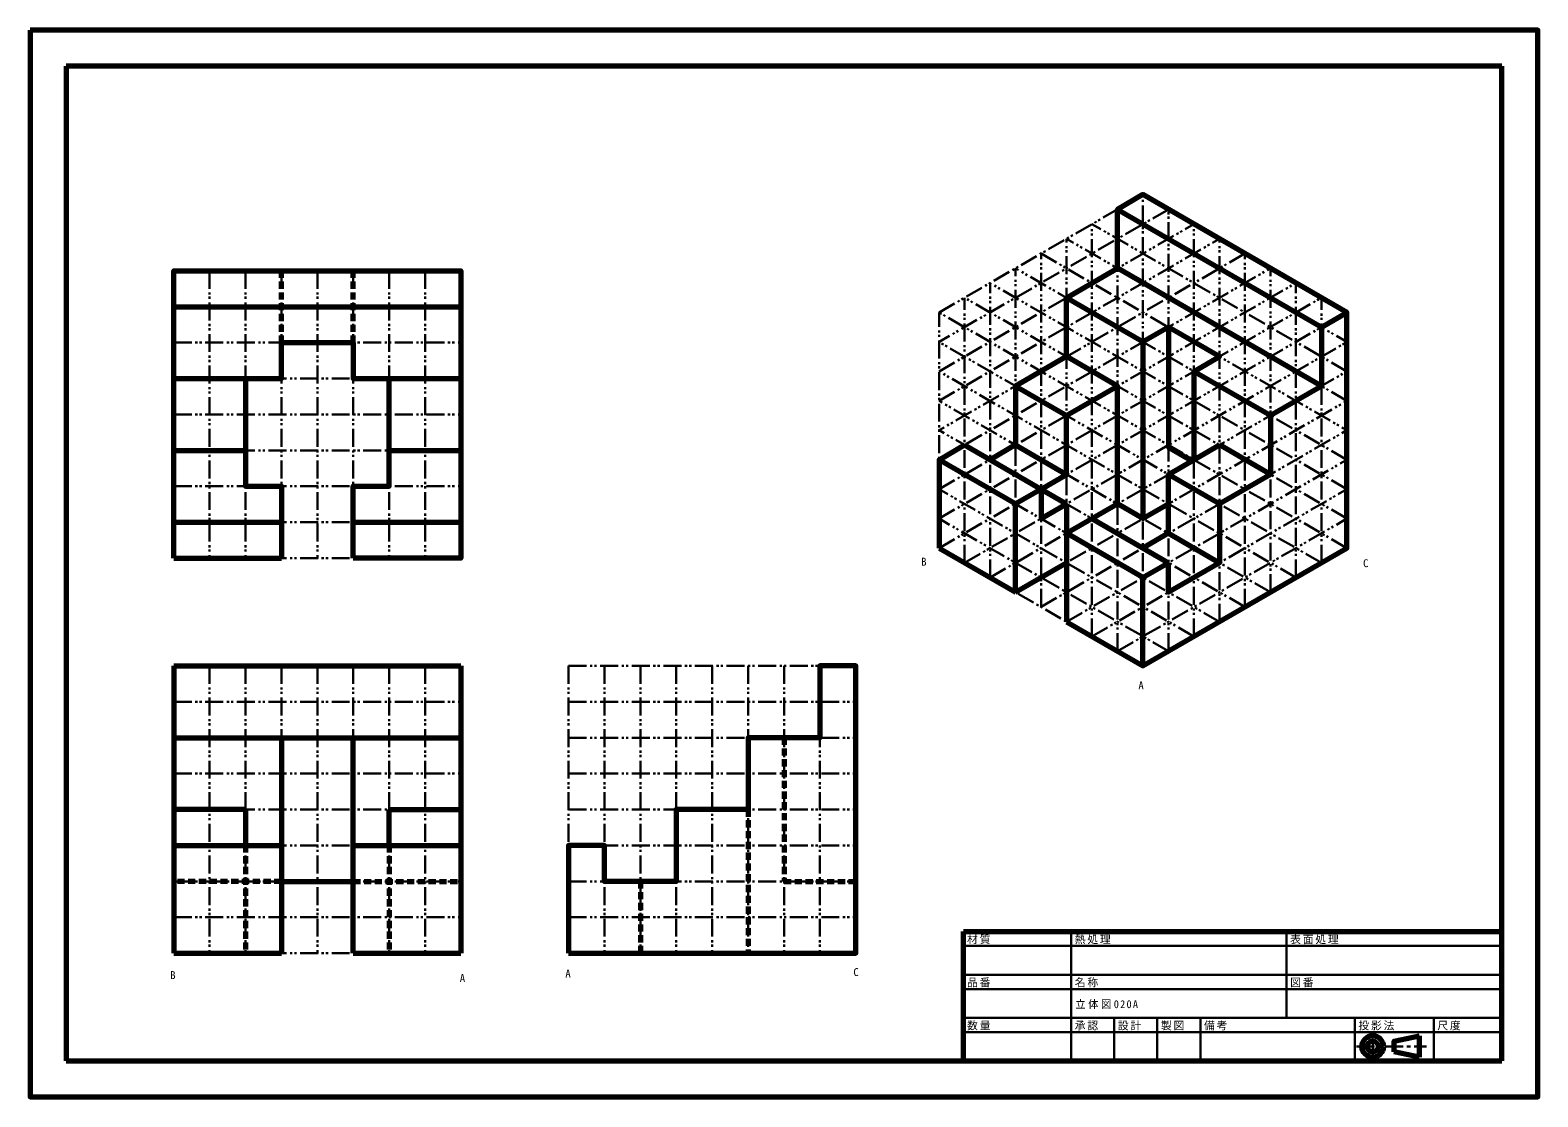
# Model space of a CAD drawing. Units: millimetres on the paper. Extents: x -210 to 210, y -148 to 148.
import ezdxf
from ezdxf.enums import TextEntityAlignment as Align

# ---------------------------------------------------------------- set-up
doc = ezdxf.new("R2010")
doc.units = ezdxf.units.MM
for name, pattern in [('CHAIN1', [8, 5, -1, 1, -1]), ('DASHED2', [3, 2, -1]), ('DOUBLE_CHAIN1', [8.8, 5, -1, 0.6, -0.6, 0.6, -1])]:
    doc.linetypes.add(name, pattern=pattern)
doc.layers.add('0-0', color=7, linetype='Continuous', lineweight=70)
doc.layers.add('1-0', color=4, linetype='DOUBLE_CHAIN1', lineweight=30)
doc.styles.add('ＭＳ ゴシック', font='')
doc.styles.get('ＭＳ ゴシック').set_extended_font_data('MS Gothic')

msp = doc.modelspace()

# ---------------------------------------------------------------- linework, layer by layer
at = {"layer": '0-0'}
for p, q in [((200, 138.5), (-200, 138.5)), ((-200, 138.5), (-200, -138.5)), ((200, -138.5), (200, 138.5)), ((-170, 71.5), (-90, 71.5)), ((114.203, 53.5), (114.203, 28.9)), ((-170, 31.5), (-150, 31.5)), ((-110, 31.5), (-90, 31.5)), ((43.189, 28.9), (50.29, 33)), ((50.29, 33), (78.696, 16.6)), ((64.493, 33), (78.696, 24.8)), ((135.507, 24.8), (121.304, 33)), ((107.101, 8.4), (107.101, 24.8)), ((71.594, 20.7), (64.493, 16.6)), ((78.696, 16.6), (78.696, -16.2)), ((78.696, 8.4), (92.899, 16.6)), ((-170, 11.5), (-140, 11.5)), ((-120, 11.5), (-90, 11.5)), ((85.797, 12.5), (107.101, 0.2)), ((107.101, 8.4), (100, 4.3)), ((107.101, 8.4), (121.304, 0.2)), ((43.189, 4.3), (64.493, -8)), ((-170, 1.5), (-140, 1.5)), ((64.493, -8), (78.696, 0.2)), ((100, -3.9), (107.101, 0.2)), ((-170, -28.5), (-170, -108.5)), ((-170, -28.5), (-90, -28.5)), ((-90, -28.5), (-90, -108.5)), ((-170, -48.5), (-90, -48.5)), ((-140, -48.5), (-140, -108.5)), ((-120, -108.5), (-120, -48.5)), ((-150, -68.5), (-170, -68.5)), ((-150, -68.5), (-150, -78.5)), ((-110, -68.5), (-90, -68.5)), ((-110, -78.5), (-110, -68.5)), ((-170, -78.5), (-140, -78.5)), ((-120, -78.5), (-90, -78.5)), ((-140, -88.5), (-120, -88.5)), ((50, -138.5), (50, -102.5)), ((50, -102.5), (200, -102.5)), ((-170, -108.5), (-140, -108.5)), ((-120, -108.5), (-90, -108.5)), ((177, -137.5), (177, -131.5)), ((-200, -138.5), (200, -138.5)), ((177, -137.5), (170, -136))]:
    msp.add_line(p, q, dxfattribs=at)
at = {"layer": '0-0', "linetype": 'DASHED2'}
for p, q in [((-140, 61.5), (-140, 81.5)), ((-120, 61.5), (-120, 81.5)), ((0, -48.5), (0, -88.5)), ((-10, -68.5), (-10, -108.5)), ((-150, -78.5), (-150, -108.5)), ((-110, -78.5), (-110, -108.5)), ((-140, -88.5), (-170, -88.5)), ((-120, -88.5), (-90, -88.5)), ((-40, -88.5), (-40, -108.5)), ((0, -88.5), (20, -88.5))]:
    msp.add_line(p, q, dxfattribs=at)
at = {"layer": '0-0', "color": 4, "lineweight": 30}
for p, q in [((80, -138.5), (80, -102.5)), ((140, -126.5), (140, -102.5)), ((50, -106.5), (200, -106.5)), ((50, -114.5), (200, -114.5)), ((50, -118.5), (200, -118.5)), ((50, -126.5), (200, -126.5)), ((92, -138.5), (92, -126.5)), ((104, -138.5), (104, -126.5)), ((116, -138.5), (116, -126.5)), ((159, -138.5), (159, -126.5)), ((181, -138.5), (181, -126.5)), ((50, -130.5), (200, -130.5))]:
    msp.add_line(p, q, dxfattribs=at)
at = {"layer": '0-0', "color": 4, "linetype": 'CHAIN1', "lineweight": 30}
for p, q in [((164, -138.261), (164, -130.852)), ((159.511, -134.5), (178.963, -134.5))]:
    msp.add_line(p, q, dxfattribs=at)
at = {"layer": '0-0'}
for points in [[(-210, 148.5), (-210, -148.5), (210, -148.5), (210, 148.5)], [(-60, -108.5), (20, -108.5), (20, -28.5), (10, -28.5), (10, -48.5), (-10, -48.5), (-10, -68.5), (-30, -68.5), (-30, -88.5), (-50, -88.5), (-50, -78.5), (-60, -78.5)]]:
    msp.add_lwpolyline(points, close=True, dxfattribs=at)
for points in [[(100, -28.5), (156.811, 4.3), (156.811, 69.9), (100, 102.7), (92.899, 98.6), (149.71, 65.8), (156.811, 69.9)], [(149.71, 65.8), (149.71, 49.4), (92.899, 82.2), (92.899, 98.6)], [(-170, 1.5), (-170, 81.5), (-90, 81.5), (-90, 1.5), (-120, 1.5)], [(149.71, 49.4), (135.507, 41.2), (114.203, 53.5), (121.304, 57.6), (107.101, 65.8), (100, 61.7), (78.696, 74), (92.899, 82.2)], [(71.594, 20.7), (78.696, 24.8), (78.696, 41.2), (92.899, 49.4), (78.696, 57.6), (78.696, 74)], [(107.101, 65.8), (107.101, 32.347), (113.937, 28.4)], [(-170, 51.5), (-140, 51.5), (-140, 61.5), (-120, 61.5), (-120, 51.5), (-90, 51.5)], [(100, 61.7), (100, 12.5), (107.101, 16.6)], [(78.696, 57.6), (64.493, 49.4), (78.696, 41.2)], [(-150, 51.5), (-150, 21.5), (-140, 21.5), (-140, 1.5)], [(-120, 1.5), (-120, 21.5), (-110, 21.5), (-110, 51.5)], [(64.493, 49.4), (64.493, 33), (57.392, 28.9)], [(100, 12.5), (92.899, 16.6), (92.899, 49.4)], [(135.507, 41.2), (135.507, 24.8), (121.304, 16.6), (121.304, 0.2), (107.101, -8), (107.101, 0.2)], [(121.304, 16.6), (107.101, 24.8), (121.304, 33)], [(64.493, -8), (64.493, 16.6), (43.189, 28.9), (43.189, 4.3)], [(71.594, 20.7), (71.594, 12.5), (78.696, 16.6)], [(78.696, -16.2), (100, -28.5), (100, -3.9), (78.696, 8.4)], [(170, -136), (170, -133), (177, -131.5)]]:
    msp.add_lwpolyline(points, dxfattribs=at)
for radius in [3, 1.5]:
    msp.add_circle((164, -134.5), radius, dxfattribs=at)
at = {"layer": '1-0'}
for p, q in [((43.189, 69.9), (100, 102.7)), ((156.811, 69.9), (100, 102.7)), ((100, -28.5), (100, 102.7)), ((107.101, 98.6), (43.189, 61.7)), ((92.899, 98.6), (156.811, 61.7)), ((92.899, -24.4), (92.899, 98.6)), ((107.101, -24.4), (107.101, 98.6)), ((43.189, 53.5), (114.203, 94.5)), ((156.811, 53.5), (85.797, 94.5)), ((85.797, -20.3), (85.797, 94.5)), ((114.203, -20.3), (114.203, 94.5)), ((43.189, 45.3), (121.304, 90.4)), ((156.811, 45.3), (78.696, 90.4)), ((78.696, -16.2), (78.696, 90.4)), ((121.304, -16.2), (121.304, 90.4)), ((128.406, 86.3), (43.189, 37.1)), ((71.594, 86.3), (156.811, 37.1)), ((71.594, -12.1), (71.594, 86.3)), ((128.406, -12.1), (128.406, 86.3)), ((-170, 81.5), (-170, 1.5)), ((-160, 81.5), (-160, 1.5)), ((-150, 81.5), (-150, 1.5)), ((-140, 81.5), (-140, 1.5)), ((-130, 81.5), (-130, 1.5)), ((-120, 81.5), (-120, 1.5)), ((-110, 81.5), (-110, 1.5)), ((-100, 81.5), (-100, 1.5)), ((43.189, 28.9), (135.507, 82.2)), ((156.811, 28.9), (64.493, 82.2)), ((64.493, -8), (64.493, 82.2)), ((135.507, -8), (135.507, 82.2)), ((43.189, 20.7), (142.608, 78.1)), ((156.811, 20.7), (57.392, 78.1)), ((57.392, -3.9), (57.392, 78.1)), ((142.608, -3.9), (142.608, 78.1)), ((-170, 71.5), (-90, 71.5)), ((43.189, 12.5), (149.71, 74)), ((156.811, 12.5), (50.29, 74)), ((50.29, 0.2), (50.29, 74)), ((149.71, 0.2), (149.71, 74)), ((43.189, 4.3), (156.811, 69.9)), ((156.811, 4.3), (43.189, 69.9)), ((43.189, 4.3), (43.189, 69.9)), ((156.811, 4.3), (156.811, 69.9)), ((-170, 61.5), (-90, 61.5)), ((149.71, 0.2), (43.189, 61.7)), ((50.29, 0.2), (156.811, 61.7)), ((-170, 51.5), (-90, 51.5)), ((142.608, -3.9), (43.189, 53.5)), ((57.392, -3.9), (156.811, 53.5)), ((135.507, -8), (43.189, 45.3)), ((64.493, -8), (156.811, 45.3)), ((-170, 41.5), (-90, 41.5)), ((128.406, -12.1), (43.189, 37.1)), ((71.594, -12.1), (156.811, 37.1)), ((-170, 31.5), (-90, 31.5)), ((121.304, -16.2), (43.189, 28.9)), ((78.696, -16.2), (156.811, 28.9)), ((-170, 21.5), (-90, 21.5)), ((114.203, -20.3), (43.189, 20.7)), ((85.797, -20.3), (156.811, 20.7)), ((-170, 11.5), (-90, 11.5)), ((107.101, -24.4), (43.189, 12.5)), ((92.899, -24.4), (156.811, 12.5)), ((100, -28.5), (43.189, 4.3)), ((100, -28.5), (156.811, 4.3)), ((-170, 1.5), (-90, 1.5)), ((-170, -28.5), (-170, -108.5)), ((-160, -28.5), (-160, -108.5)), ((-150, -28.5), (-150, -108.5)), ((-140, -28.5), (-140, -108.5)), ((-130, -28.5), (-130, -108.5)), ((-120, -28.5), (-120, -108.5)), ((-110, -28.5), (-110, -108.5)), ((-100, -28.5), (-100, -108.5)), ((-60, -28.5), (-60, -108.5)), ((-50, -28.5), (-50, -108.5)), ((-40, -28.5), (-40, -108.5)), ((-30, -28.5), (-30, -108.5)), ((-20, -28.5), (-20, -108.5)), ((-10, -28.5), (-10, -108.5)), ((0, -28.5), (0, -108.5)), ((10, -28.5), (10, -108.5)), ((-170, -38.5), (-90, -38.5)), ((-60, -38.5), (20, -38.5)), ((-170, -48.5), (-90, -48.5)), ((-60, -48.5), (20, -48.5)), ((-170, -58.5), (-90, -58.5)), ((-60, -58.5), (20, -58.5)), ((-170, -68.5), (-90, -68.5)), ((-60, -68.5), (20, -68.5)), ((-170, -78.5), (-90, -78.5)), ((-60, -78.5), (20, -78.5)), ((-170, -88.5), (-90, -88.5)), ((-60, -88.5), (20, -88.5)), ((-170, -98.5), (-90, -98.5)), ((-60, -98.5), (20, -98.5)), ((-170, -108.5), (-90, -108.5)), ((-60, -108.5), (20, -108.5))]:
    msp.add_line(p, q, dxfattribs=at)
for points in [[(-170, 81.5), (-90, 81.5), (-90, 1.5)], [(-170, -28.5), (-90, -28.5), (-90, -108.5)], [(-60, -28.5), (20, -28.5), (20, -108.5)]]:
    msp.add_lwpolyline(points, dxfattribs=at)

# ---------------------------------------------------------------- texts
at = {"layer": '0-0', "char_height": 2.199, "attachment_point": 7, "style": 'ＭＳ ゴシック'}
for s, insert in [('\\T1.17;材質', (51, -106)), ('\\T1.17;熱処理', (81, -106)), ('\\T1.17;表面処理', (141, -106)), ('\\T1.17;品番', (51, -118)), ('\\T1.17;名称', (81, -118)), ('\\T1.17;図番', (141, -118)), ('\\T1.25;\\W0.95;立体図020A', (81.178, -124.041)), ('\\T1.17;数量', (51, -130)), ('\\T1.17;承認', (81, -130)), ('\\T1.17;設計', (93, -130)), ('\\T1.17;製図', (105, -130)), ('\\T1.17;備考', (117, -130)), ('\\T1.17;投影法', (160, -130)), ('\\T1.17;尺度', (182, -130))]:
    msp.add_mtext(s, dxfattribs=dict(at, insert=insert))
at = {"layer": '1-0', "color": 7, "style": 'ＭＳ ゴシック'}
for s, p in [('B', (38.228, -1.26)), ('C', (161.313, -1.68)), ('A', (98.72, -35.707)), ('A', (-60.912, -115.943)), ('C', (19.324, -115.523)), ('B', (-170.975, -116.364)), ('A', (-90.318, -117.204))]:
    msp.add_text(s, height=2.199, dxfattribs=at).set_placement(p, align=Align.BOTTOM_LEFT)

doc.saveas('drawing.dxf')
